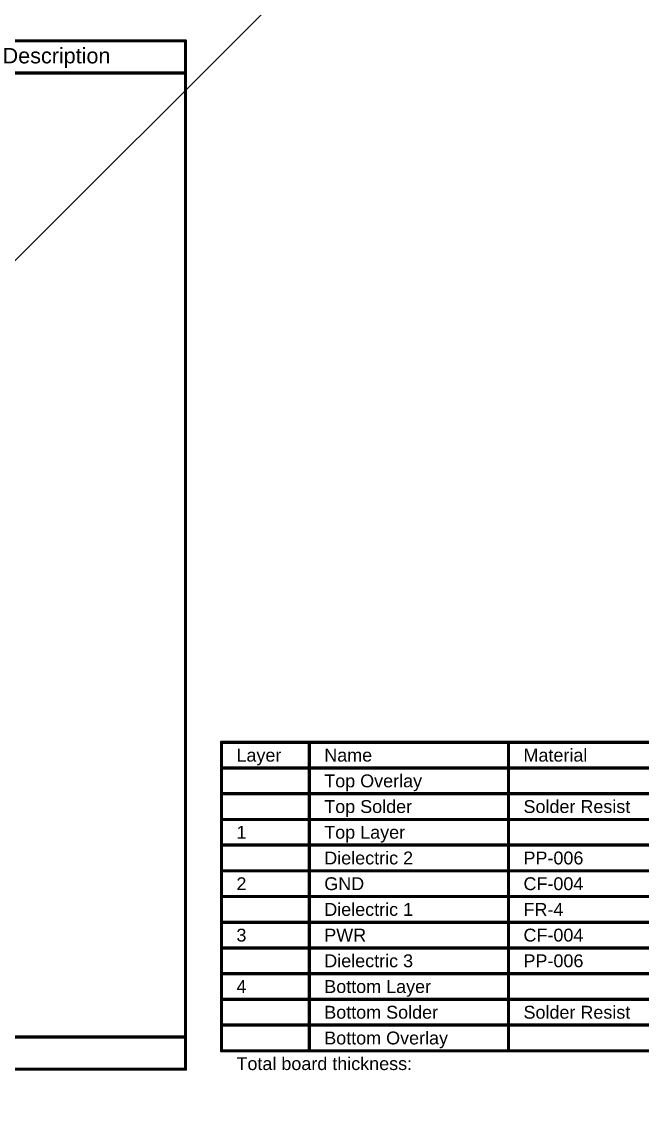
# Model space of a CAD drawing. Header units: inches. Extents: x -11 to 5428, y 0 to 5423.
# Drawn here: x 223.2 to 296.8, y 128.6 to 256.4 of the extents above; entities that cross this region are included whole.
import ezdxf

# ---------------------------------------------------------------- set-up
doc = ezdxf.new("R2010")
doc.units = ezdxf.units.IN
for name, color, linetype in [('Bottom Solder', 6, 'Continuous'), ('Drill Drawing', 1, 'Continuous'), ('Fabrication', 76, 'Continuous'), ('Top Solder', 216, 'Continuous')]:
    doc.layers.add(name, color=color, linetype=linetype)
doc.styles.add('Arial', font='', dxfattribs={"height": 0.2})
doc.styles.get('Arial').set_extended_font_data('Arial')

msp = doc.modelspace()

# ---------------------------------------------------------------- linework, layer by layer
at = {"layer": 'Bottom Solder'}
msp.add_line((6.24, 12.32), (5427.56, 5423.37), dxfattribs=at)
at = {"layer": 'Drill Drawing'}
for points in [[(-0.01, 254.13, 0.381, 0.381, 0), (242.64, 254.13, 0.381, 0.381, 0)], [(242.64, 132.21, 0.381, 0.381, 0), (242.64, 254.13, 0.381, 0.381, 0)], [(-0.01, 250.32, 0.381, 0.381, 0), (242.64, 250.32, 0.381, 0.381, 0)], [(-0.01, 136.02, 0.381, 0.381, 0), (242.64, 136.02, 0.381, 0.381, 0)], [(-0.01, 132.21, 0.381, 0.381, 0), (242.64, 132.21, 0.381, 0.381, 0)]]:
    msp.add_lwpolyline(points, format="xyseb", dxfattribs=at)
for points in [[(242.55, 254.13, 0.191, 0.191, 1), (242.74, 254.13, 0.191, 0.191, 1)], [(242.55, 254.13, 0.191, 0.191, 1), (242.74, 254.13, 0.191, 0.191, 1)], [(242.55, 250.32, 0.191, 0.191, 1), (242.74, 250.32, 0.191, 0.191, 1)], [(242.55, 136.02, 0.191, 0.191, 1), (242.74, 136.02, 0.191, 0.191, 1)], [(242.55, 132.21, 0.191, 0.191, 1), (242.74, 132.21, 0.191, 0.191, 1)], [(242.55, 132.21, 0.191, 0.191, 1), (242.74, 132.21, 0.191, 0.191, 1)]]:
    msp.add_lwpolyline(points, format="xyseb", close=True, dxfattribs=at)
at = {"layer": 'Fabrication'}
for points in [[(246.9, 170.97, 0.381, 0.381, 0), (362.19, 170.97, 0.381, 0.381, 0)], [(246.9, 134.39, 0.381, 0.381, 0), (246.9, 170.97, 0.381, 0.381, 0)], [(257.31, 134.39, 0.381, 0.381, 0), (257.31, 170.97, 0.381, 0.381, 0)], [(280.93, 134.39, 0.381, 0.381, 0), (280.93, 170.97, 0.381, 0.381, 0)], [(246.9, 167.92, 0.381, 0.381, 0), (362.19, 167.92, 0.381, 0.381, 0)], [(246.9, 164.87, 0.381, 0.381, 0), (257.31, 164.87, 0.381, 0.381, 0)], [(257.31, 164.87, 0.381, 0.381, 0), (280.93, 164.87, 0.381, 0.381, 0)], [(280.93, 164.87, 0.381, 0.381, 0), (302.77, 164.87, 0.381, 0.381, 0)], [(246.9, 161.82, 0.381, 0.381, 0), (257.31, 161.82, 0.381, 0.381, 0)], [(257.31, 161.82, 0.381, 0.381, 0), (280.93, 161.82, 0.381, 0.381, 0)], [(280.93, 161.82, 0.381, 0.381, 0), (302.77, 161.82, 0.381, 0.381, 0)], [(246.9, 158.78, 0.381, 0.381, 0), (257.31, 158.78, 0.381, 0.381, 0)], [(257.31, 158.78, 0.381, 0.381, 0), (280.93, 158.78, 0.381, 0.381, 0)], [(280.93, 158.78, 0.381, 0.381, 0), (302.77, 158.78, 0.381, 0.381, 0)], [(246.9, 155.73, 0.381, 0.381, 0), (257.31, 155.73, 0.381, 0.381, 0)], [(257.31, 155.73, 0.381, 0.381, 0), (280.93, 155.73, 0.381, 0.381, 0)], [(280.93, 155.73, 0.381, 0.381, 0), (302.77, 155.73, 0.381, 0.381, 0)], [(246.9, 152.68, 0.381, 0.381, 0), (257.31, 152.68, 0.381, 0.381, 0)], [(257.31, 152.68, 0.381, 0.381, 0), (280.93, 152.68, 0.381, 0.381, 0)], [(280.93, 152.68, 0.381, 0.381, 0), (302.77, 152.68, 0.381, 0.381, 0)], [(246.9, 149.63, 0.381, 0.381, 0), (257.31, 149.63, 0.381, 0.381, 0)], [(257.31, 149.63, 0.381, 0.381, 0), (280.93, 149.63, 0.381, 0.381, 0)], [(280.93, 149.63, 0.381, 0.381, 0), (302.77, 149.63, 0.381, 0.381, 0)], [(246.9, 146.58, 0.381, 0.381, 0), (257.31, 146.58, 0.381, 0.381, 0)], [(257.31, 146.58, 0.381, 0.381, 0), (280.93, 146.58, 0.381, 0.381, 0)], [(280.93, 146.58, 0.381, 0.381, 0), (302.77, 146.58, 0.381, 0.381, 0)], [(246.9, 143.54, 0.381, 0.381, 0), (257.31, 143.54, 0.381, 0.381, 0)], [(257.31, 143.54, 0.381, 0.381, 0), (280.93, 143.54, 0.381, 0.381, 0)], [(280.93, 143.54, 0.381, 0.381, 0), (302.77, 143.54, 0.381, 0.381, 0)], [(246.9, 140.49, 0.381, 0.381, 0), (257.31, 140.49, 0.381, 0.381, 0)], [(257.31, 140.49, 0.381, 0.381, 0), (280.93, 140.49, 0.381, 0.381, 0)], [(280.93, 140.49, 0.381, 0.381, 0), (302.77, 140.49, 0.381, 0.381, 0)], [(246.9, 137.44, 0.381, 0.381, 0), (257.31, 137.44, 0.381, 0.381, 0)], [(257.31, 137.44, 0.381, 0.381, 0), (280.93, 137.44, 0.381, 0.381, 0)], [(280.93, 137.44, 0.381, 0.381, 0), (302.77, 137.44, 0.381, 0.381, 0)], [(246.9, 134.39, 0.381, 0.381, 0), (257.31, 134.39, 0.381, 0.381, 0)], [(257.31, 134.39, 0.381, 0.381, 0), (280.93, 134.39, 0.381, 0.381, 0)], [(280.93, 134.39, 0.381, 0.381, 0), (302.77, 134.39, 0.381, 0.381, 0)]]:
    msp.add_lwpolyline(points, format="xyseb", dxfattribs=at)
for points in [[(246.81, 170.97, 0.191, 0.191, 1), (247, 170.97, 0.191, 0.191, 1)], [(246.81, 170.97, 0.191, 0.191, 1), (247, 170.97, 0.191, 0.191, 1)], [(257.22, 170.97, 0.191, 0.191, 1), (257.41, 170.97, 0.191, 0.191, 1)], [(280.83, 170.97, 0.191, 0.191, 1), (281.03, 170.97, 0.191, 0.191, 1)], [(246.81, 167.92, 0.191, 0.191, 1), (247, 167.92, 0.191, 0.191, 1)], [(246.81, 164.87, 0.191, 0.191, 1), (247, 164.87, 0.191, 0.191, 1)], [(257.22, 164.87, 0.191, 0.191, 1), (257.41, 164.87, 0.191, 0.191, 1)], [(257.22, 164.87, 0.191, 0.191, 1), (257.41, 164.87, 0.191, 0.191, 1)], [(280.83, 164.87, 0.191, 0.191, 1), (281.03, 164.87, 0.191, 0.191, 1)], [(280.83, 164.87, 0.191, 0.191, 1), (281.03, 164.87, 0.191, 0.191, 1)], [(246.81, 161.82, 0.191, 0.191, 1), (247, 161.82, 0.191, 0.191, 1)], [(257.22, 161.82, 0.191, 0.191, 1), (257.41, 161.82, 0.191, 0.191, 1)], [(257.22, 161.82, 0.191, 0.191, 1), (257.41, 161.82, 0.191, 0.191, 1)], [(280.83, 161.82, 0.191, 0.191, 1), (281.03, 161.82, 0.191, 0.191, 1)], [(280.83, 161.82, 0.191, 0.191, 1), (281.03, 161.82, 0.191, 0.191, 1)], [(246.81, 158.78, 0.191, 0.191, 1), (247, 158.78, 0.191, 0.191, 1)], [(257.22, 158.78, 0.191, 0.191, 1), (257.41, 158.78, 0.191, 0.191, 1)], [(257.22, 158.78, 0.191, 0.191, 1), (257.41, 158.78, 0.191, 0.191, 1)], [(280.83, 158.78, 0.191, 0.191, 1), (281.03, 158.78, 0.191, 0.191, 1)], [(280.83, 158.78, 0.191, 0.191, 1), (281.03, 158.78, 0.191, 0.191, 1)], [(246.81, 155.73, 0.191, 0.191, 1), (247, 155.73, 0.191, 0.191, 1)], [(257.22, 155.73, 0.191, 0.191, 1), (257.41, 155.73, 0.191, 0.191, 1)], [(257.22, 155.73, 0.191, 0.191, 1), (257.41, 155.73, 0.191, 0.191, 1)], [(280.83, 155.73, 0.191, 0.191, 1), (281.03, 155.73, 0.191, 0.191, 1)], [(280.83, 155.73, 0.191, 0.191, 1), (281.03, 155.73, 0.191, 0.191, 1)], [(246.81, 152.68, 0.191, 0.191, 1), (247, 152.68, 0.191, 0.191, 1)], [(257.22, 152.68, 0.191, 0.191, 1), (257.41, 152.68, 0.191, 0.191, 1)], [(257.22, 152.68, 0.191, 0.191, 1), (257.41, 152.68, 0.191, 0.191, 1)], [(280.83, 152.68, 0.191, 0.191, 1), (281.03, 152.68, 0.191, 0.191, 1)], [(280.83, 152.68, 0.191, 0.191, 1), (281.03, 152.68, 0.191, 0.191, 1)], [(246.81, 149.63, 0.191, 0.191, 1), (247, 149.63, 0.191, 0.191, 1)], [(257.22, 149.63, 0.191, 0.191, 1), (257.41, 149.63, 0.191, 0.191, 1)], [(257.22, 149.63, 0.191, 0.191, 1), (257.41, 149.63, 0.191, 0.191, 1)], [(280.83, 149.63, 0.191, 0.191, 1), (281.03, 149.63, 0.191, 0.191, 1)], [(280.83, 149.63, 0.191, 0.191, 1), (281.03, 149.63, 0.191, 0.191, 1)], [(246.81, 146.58, 0.191, 0.191, 1), (247, 146.58, 0.191, 0.191, 1)], [(257.22, 146.58, 0.191, 0.191, 1), (257.41, 146.58, 0.191, 0.191, 1)], [(257.22, 146.58, 0.191, 0.191, 1), (257.41, 146.58, 0.191, 0.191, 1)], [(280.83, 146.58, 0.191, 0.191, 1), (281.03, 146.58, 0.191, 0.191, 1)], [(280.83, 146.58, 0.191, 0.191, 1), (281.03, 146.58, 0.191, 0.191, 1)], [(246.81, 143.54, 0.191, 0.191, 1), (247, 143.54, 0.191, 0.191, 1)], [(257.22, 143.54, 0.191, 0.191, 1), (257.41, 143.54, 0.191, 0.191, 1)], [(257.22, 143.54, 0.191, 0.191, 1), (257.41, 143.54, 0.191, 0.191, 1)], [(280.83, 143.54, 0.191, 0.191, 1), (281.03, 143.54, 0.191, 0.191, 1)], [(280.83, 143.54, 0.191, 0.191, 1), (281.03, 143.54, 0.191, 0.191, 1)], [(246.81, 140.49, 0.191, 0.191, 1), (247, 140.49, 0.191, 0.191, 1)], [(257.22, 140.49, 0.191, 0.191, 1), (257.41, 140.49, 0.191, 0.191, 1)], [(257.22, 140.49, 0.191, 0.191, 1), (257.41, 140.49, 0.191, 0.191, 1)], [(280.83, 140.49, 0.191, 0.191, 1), (281.03, 140.49, 0.191, 0.191, 1)], [(280.83, 140.49, 0.191, 0.191, 1), (281.03, 140.49, 0.191, 0.191, 1)], [(246.81, 137.44, 0.191, 0.191, 1), (247, 137.44, 0.191, 0.191, 1)], [(257.22, 137.44, 0.191, 0.191, 1), (257.41, 137.44, 0.191, 0.191, 1)], [(257.22, 137.44, 0.191, 0.191, 1), (257.41, 137.44, 0.191, 0.191, 1)], [(280.83, 137.44, 0.191, 0.191, 1), (281.03, 137.44, 0.191, 0.191, 1)], [(280.83, 137.44, 0.191, 0.191, 1), (281.03, 137.44, 0.191, 0.191, 1)], [(246.81, 134.39, 0.191, 0.191, 1), (247, 134.39, 0.191, 0.191, 1)], [(246.81, 134.39, 0.191, 0.191, 1), (247, 134.39, 0.191, 0.191, 1)], [(257.22, 134.39, 0.191, 0.191, 1), (257.41, 134.39, 0.191, 0.191, 1)], [(257.22, 134.39, 0.191, 0.191, 1), (257.41, 134.39, 0.191, 0.191, 1)], [(257.22, 134.39, 0.191, 0.191, 1), (257.41, 134.39, 0.191, 0.191, 1)], [(280.83, 134.39, 0.191, 0.191, 1), (281.03, 134.39, 0.191, 0.191, 1)], [(280.83, 134.39, 0.191, 0.191, 1), (281.03, 134.39, 0.191, 0.191, 1)], [(280.83, 134.39, 0.191, 0.191, 1), (281.03, 134.39, 0.191, 0.191, 1)]]:
    msp.add_lwpolyline(points, format="xyseb", close=True, dxfattribs=at)
at = {"layer": 'Top Solder'}
msp.add_line((6.24, 12.32), (5427.56, 5423.37), dxfattribs=at)

# ---------------------------------------------------------------- texts
at = {"layer": 'Drill Drawing', "style": 'Arial'}
msp.add_text('Description', height=1.8288, dxfattribs=at).set_placement((220.96, 251.46))
at = {"layer": 'Fabrication', "style": 'Arial'}
for s, height, p in [('Layer', 1.524, (248.68, 168.68)), ('Name', 1.524, (259.09, 168.68)), ('Material', 1.524, (282.71, 168.68)), ('Top Overlay', 1.524, (259.09, 165.63)), ('Top Solder', 1.524, (259.09, 162.59)), ('Solder Resist', 1.524, (282.71, 162.59)), ('1', 1.52, (248.68, 159.54)), ('Top Layer', 1.524, (259.09, 159.54)), ('Dielectric 2', 1.524, (259.09, 156.49)), ('PP-006', 1.524, (282.71, 156.49)), ('2', 1.52, (248.68, 153.44)), ('GND', 1.524, (259.09, 153.44)), ('CF-004', 1.524, (282.71, 153.44)), ('Dielectric 1', 1.524, (259.09, 150.39)), ('FR-4', 1.524, (282.71, 150.39)), ('3', 1.52, (248.68, 147.35)), ('PWR', 1.524, (259.09, 147.35)), ('CF-004', 1.524, (282.71, 147.35)), ('Dielectric 3', 1.524, (259.09, 144.3)), ('PP-006', 1.524, (282.71, 144.3)), ('4', 1.52, (248.68, 141.25)), ('Bottom Layer', 1.524, (259.09, 141.25)), ('Bottom Solder', 1.524, (259.09, 138.2)), ('Solder Resist', 1.524, (282.71, 138.2)), ('Bottom Overlay', 1.524, (259.09, 135.15)), ('Total board thickness:', 1.524, (248.68, 132.11))]:
    msp.add_text(s, height=height, dxfattribs=at).set_placement(p)

doc.saveas('drawing.dxf')
